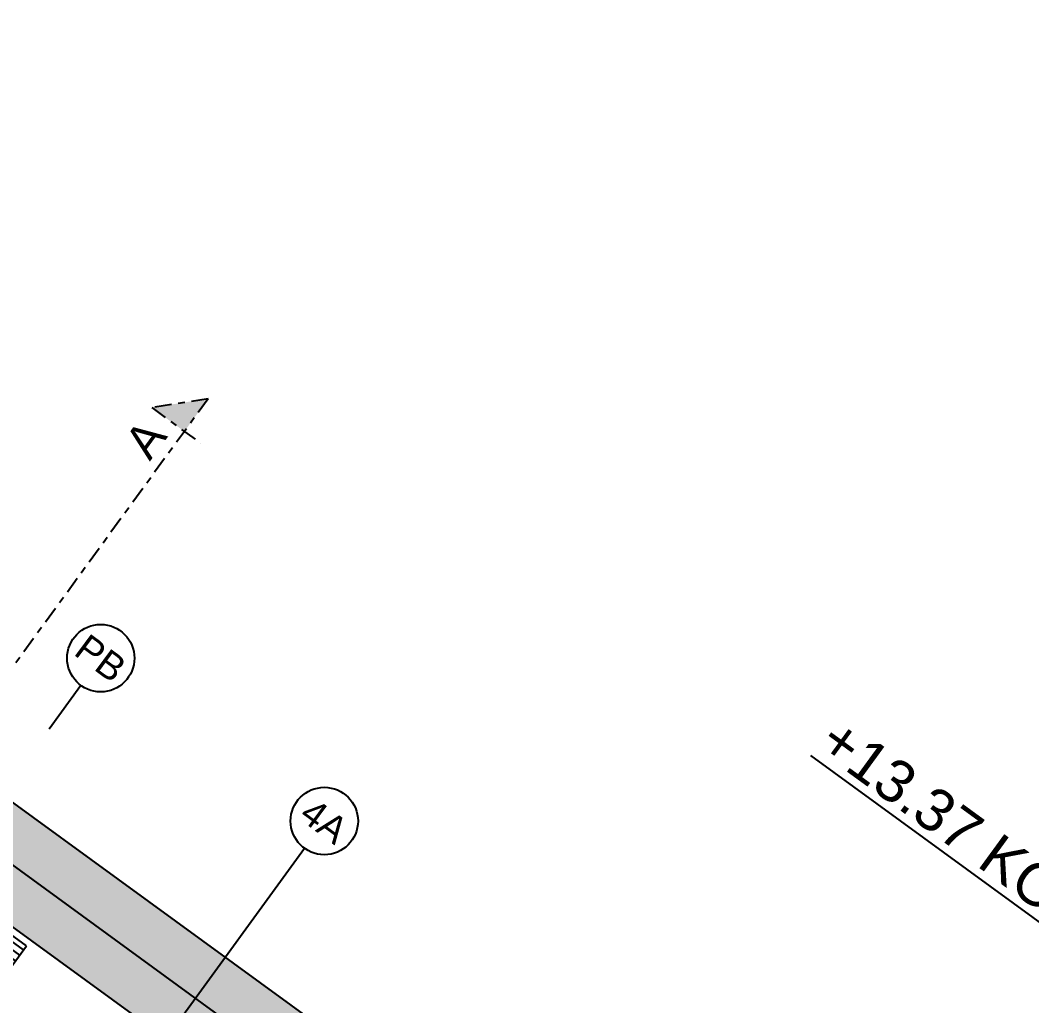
# Model space of a CAD drawing. Header units: millimetres. Extents: x 400382 to 401500, y 4543975 to 4544133.
# Drawn here: x 400786.11 to 400801.12, y 4544117.68 to 4544132.31 of the extents above; entities that cross this region are included whole.
import ezdxf
from ezdxf.enums import TextEntityAlignment as Align

# ---------------------------------------------------------------- set-up
doc = ezdxf.new("R2010")
doc.units = ezdxf.units.MM
for name, pattern in [('AKS', [3, 2.5, -0.25, 0, -0.25]), ('CENTER', [2, 1.25, -0.25, 0.25, -0.25]), ('CONTINU', [0]), ('DASHDOT2', [0.5, 0.25, -0.125, 0, -0.125])]:
    doc.linetypes.add(name, pattern=pattern)
for name, color, linetype in [('aks prota', 2, 'AKS'), ('caks prota', 4, 'Continuous'), ('kesit tarama prota', 252, 'Continuous'), ('kolon tarama prota', 252, 'Continuous'), ('perde prota', 1, 'Continuous'), ('PRT-AL-TUNEL_EKSENI', 14, 'DASHDOT2'), ('skesit prota', 7, 'Continuous'), ('st_s_ölçü', 4, 'Continuous'), ('taks prota', 7, 'Continuous'), ('tkesit prota', 7, 'Continuous'), ('tplan prota', 7, 'Continuous')]:
    doc.layers.add(name, color=color, linetype=linetype)
doc.styles.add('Arial', font='Arial.ttf')
doc.styles.add('TAKS', font='Arial Unicode.ttf')

# ---------------------------------------------------------------- blocks, each defined once
blk = doc.blocks.new('yürüyen mer 2')
at = {"color": 253}
blk.add_lwpolyline([(52651, 3429.1), (52651, 3599.1)], dxfattribs=at)
at = {"layer": 'st_s_ölçü', "color": 252, "ltscale": 0.1}
blk.add_line((53451.2, 3599.1), (53451.2, 3429.1), dxfattribs=at)
for points in [[(52651, 3599.1), (53472.2, 3599.1), (53472.2, 3429.1), (52651, 3429.1)], [(52651, 3591.6), (53396.5, 3591.6), (53396.5, 3581.8), (52651, 3581.8)], [(53349.5, 3599.1), (53349.5, 3591.6)], [(52651, 3571.6), (53349.5, 3571.6), (53349.5, 3581.8)], [(52651, 3529.1), (53109.3, 3571.6), (53109.3, 3456.6), (52651, 3499.1)], [(52651, 3456.6), (53349.5, 3456.6), (53349.5, 3446.3)], [(52651, 3436.6), (53396.5, 3436.6), (53396.5, 3446.3), (52651, 3446.3)], [(53349.5, 3429.1), (53349.5, 3436.6)]]:
    blk.add_lwpolyline(points, dxfattribs=at)

msp = doc.modelspace()

# ---------------------------------------------------------------- hatches: boundary and pattern name
at = {"layer": 'kesit tarama prota'}
h = msp.add_hatch(color=256, dxfattribs=at)
h.dxf.hatch_style = 1
h.paths.add_polyline_path([(400788.063, 4544126.562), (400788.902, 4544126.693), (400788.548, 4544126.208)])
at = {"layer": 'kolon tarama prota'}
h = msp.add_hatch(color=256, dxfattribs=at)
h.dxf.hatch_style = 1
h.paths.add_polyline_path([(400825.527, 4544091.908), (400771.977, 4544130.917), (400746.836, 4544096.404), (400748.048, 4544095.52), (400772.306, 4544128.822), (400822.975, 4544091.912)])

# ---------------------------------------------------------------- linework, layer by layer
at = {"layer": 'aks prota', "ltscale": 10}
for p, q in [((400863.305, 4544063.461), (400768.79, 4544132.311)), ((400762.834, 4544082.275), (400790.331, 4544120.022)), ((400762.834, 4544082.275), (400790.331, 4544120.022))]:
    msp.add_line(p, q, dxfattribs=at)
at = {"layer": 'caks prota', "ltscale": 0.05}
for centre in [(400787.307, 4544122.843), (400787.307, 4544122.843), (400790.625, 4544120.426), (400790.625, 4544120.426)]:
    msp.add_circle(centre, 0.5, dxfattribs=at)
at = {"layer": 'perde prota'}
msp.add_lwpolyline([(400825.527, 4544091.908), (400771.977, 4544130.917), (400746.836, 4544096.404), (400748.049, 4544095.521), (400772.306, 4544128.822), (400822.975, 4544091.912)], close=True, dxfattribs=at)
at = {"layer": 'PRT-AL-TUNEL_EKSENI', "ltscale": 10}
msp.add_line((400759.515, 4544084.693), (400787.012, 4544122.44), dxfattribs=at)
at = {"layer": 'skesit prota', "linetype": 'CENTER', "ltscale": 0.2}
for p, q in [((400788.902, 4544126.693), (400788.063, 4544126.562)), ((400788.063, 4544126.562), (400788.791, 4544126.032))]:
    msp.add_line(p, q, dxfattribs=at)
msp.add_lwpolyline([(400788.902, 4544126.693), (400759.924, 4544086.914), (400712.323, 4544086.973)], dxfattribs=at)

# ---------------------------------------------------------------- block references
at = {"layer": 'st_s_ölçü', "linetype": 'CONTINU', "xscale": -0.009999999999999997, "yscale": 0.01, "zscale": 0.01, "rotation": 323.9284577011256}
msp.add_blockref('yürüyen mer 2', (401190.582, 4543779.477), dxfattribs=at)

# ---------------------------------------------------------------- texts
at = {"layer": 'taks prota', "style": 'TAKS'}
for s, p in [('PB', (400787.307, 4544122.843)), ('PB', (400787.307, 4544122.843)), ('4A', (400790.625, 4544120.426)), ('4A', (400790.625, 4544120.426))]:
    msp.add_text(s, height=0.4, rotation=323.4336, dxfattribs=at).set_placement(p, align=Align.MIDDLE_CENTER)
at = {"layer": 'tkesit prota', "style": 'Arial'}
msp.add_text('A', height=0.5, rotation=53.9285, dxfattribs=at).set_placement((400788.035, 4544125.758))
at = {"layer": 'tplan prota', "style": 'Arial'}
msp.add_text('%%U+13.37 KOTU  KALIP PLANI', height=0.625, rotation=323.9285, dxfattribs=at).set_placement((400802.58, 4544118.486), align=Align.MIDDLE)

doc.saveas('drawing.dxf')
